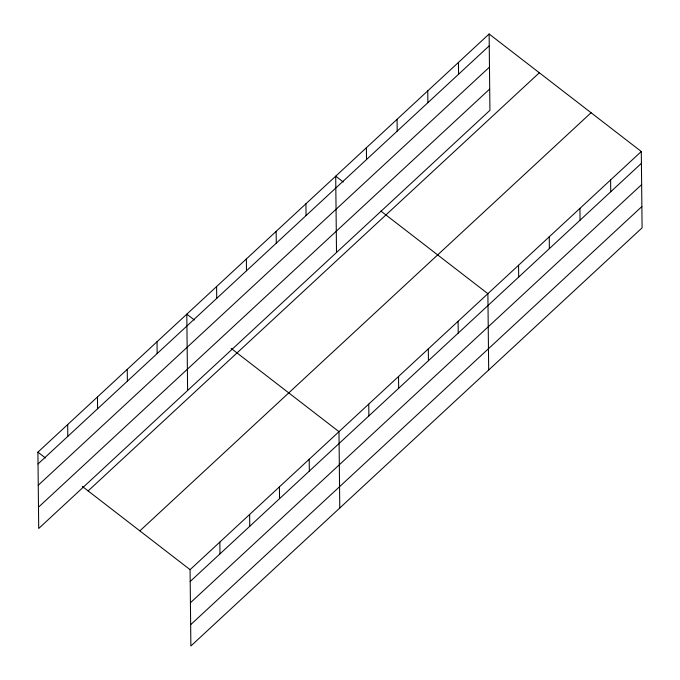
<?xml version="1.0" encoding="UTF-8"?>
<svg xmlns="http://www.w3.org/2000/svg" width="680" height="680" viewBox="0 0 680 680"><rect width="100%" height="100%" fill="white"/><g stroke="black" fill="none" stroke-linecap="round" stroke-linejoin="round"><path stroke-width="1.02" d="M489.124 34L489.923 110.338L38.709 528.487L37.91 452.149L489.124 34L641.291 151.512L642.09 227.851L190.876 646L190.077 569.662L641.291 151.512M38.029 463.964L489.252 45.815M38.25 485.256L489.473 67.108M38.48 507.195L489.702 89.046M88.12 490.926L539.342 72.777M139.859 530.876L591.082 112.735M190.196 581.476L641.418 163.327M190.425 602.769L641.639 184.62M190.655 624.707L641.869 206.558M343.238 181.985L335.707 176.171L336.506 252.509M380.902 211.072L487.883 293.683L488.682 370.022M194.344 319.974L186.804 314.16L187.612 390.499M231.166 348.415L338.98 431.673L339.779 508.011M37.91 452.149L45.441 457.963M82.263 486.404L190.077 569.662M610.615 179.945L610.733 191.76M579.929 208.377L580.048 220.192M549.244 236.81L549.372 248.625M518.56 265.243L518.687 277.066M458.439 62.432L458.567 74.247M458.099 321.274L458.226 333.098M427.762 90.865L427.881 102.689M428.315 348.874L428.442 360.689M397.077 119.306L397.197 131.121M398.539 376.474L398.659 388.288M366.392 147.738L366.52 159.554M368.755 404.073L368.883 415.888M309.196 459.263L309.324 471.087M305.932 203.77L306.051 215.585M279.421 486.863L279.539 498.678M276.148 231.361L276.275 243.185M249.636 514.462L249.764 526.277M246.373 258.961L246.492 270.776M219.861 542.062L219.98 553.877M216.589 286.56L216.716 298.375M157.029 341.76L157.148 353.575M127.245 369.35L127.372 381.174M97.469 396.95L97.588 408.765M67.685 424.55L67.813 436.364"/></g></svg>
